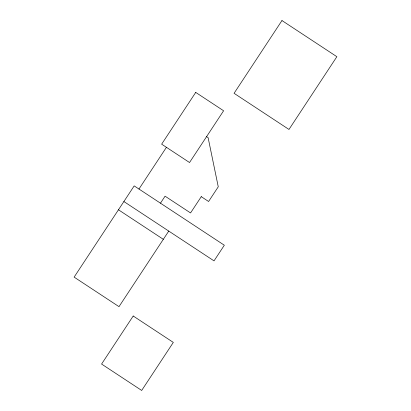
<?xml version="1.0" encoding="UTF-8"?>
<svg xmlns="http://www.w3.org/2000/svg" width="411" height="411" viewBox="0 0 411 411"><rect width="100%" height="100%" fill="white"/><g stroke="black" fill="none" stroke-linecap="round" stroke-linejoin="round"><path stroke-width="0.62" d="M138.969 189.034L166.434 147.313M160.465 203.183L165.073 196.175L190.55 212.944L201.267 196.669M168.751 231.08L119 306.657L74.129 277.122L134.186 185.885L224.329 245.223L214.023 260.877L123.881 201.539M206.579 136.642L208.12 137.664L218.262 186.805L208.593 201.488L201.185 196.612M118.455 209.78L163.331 239.315M195.718 92.403L161.646 144.163L189.543 162.525L223.61 110.765L195.718 92.403M281.961 20.55L234.075 93.307L288.979 129.45L336.871 56.692L281.961 20.55M133.21 316.008L101.584 364.054L141.687 390.45L173.314 342.409L133.21 316.008"/></g></svg>
